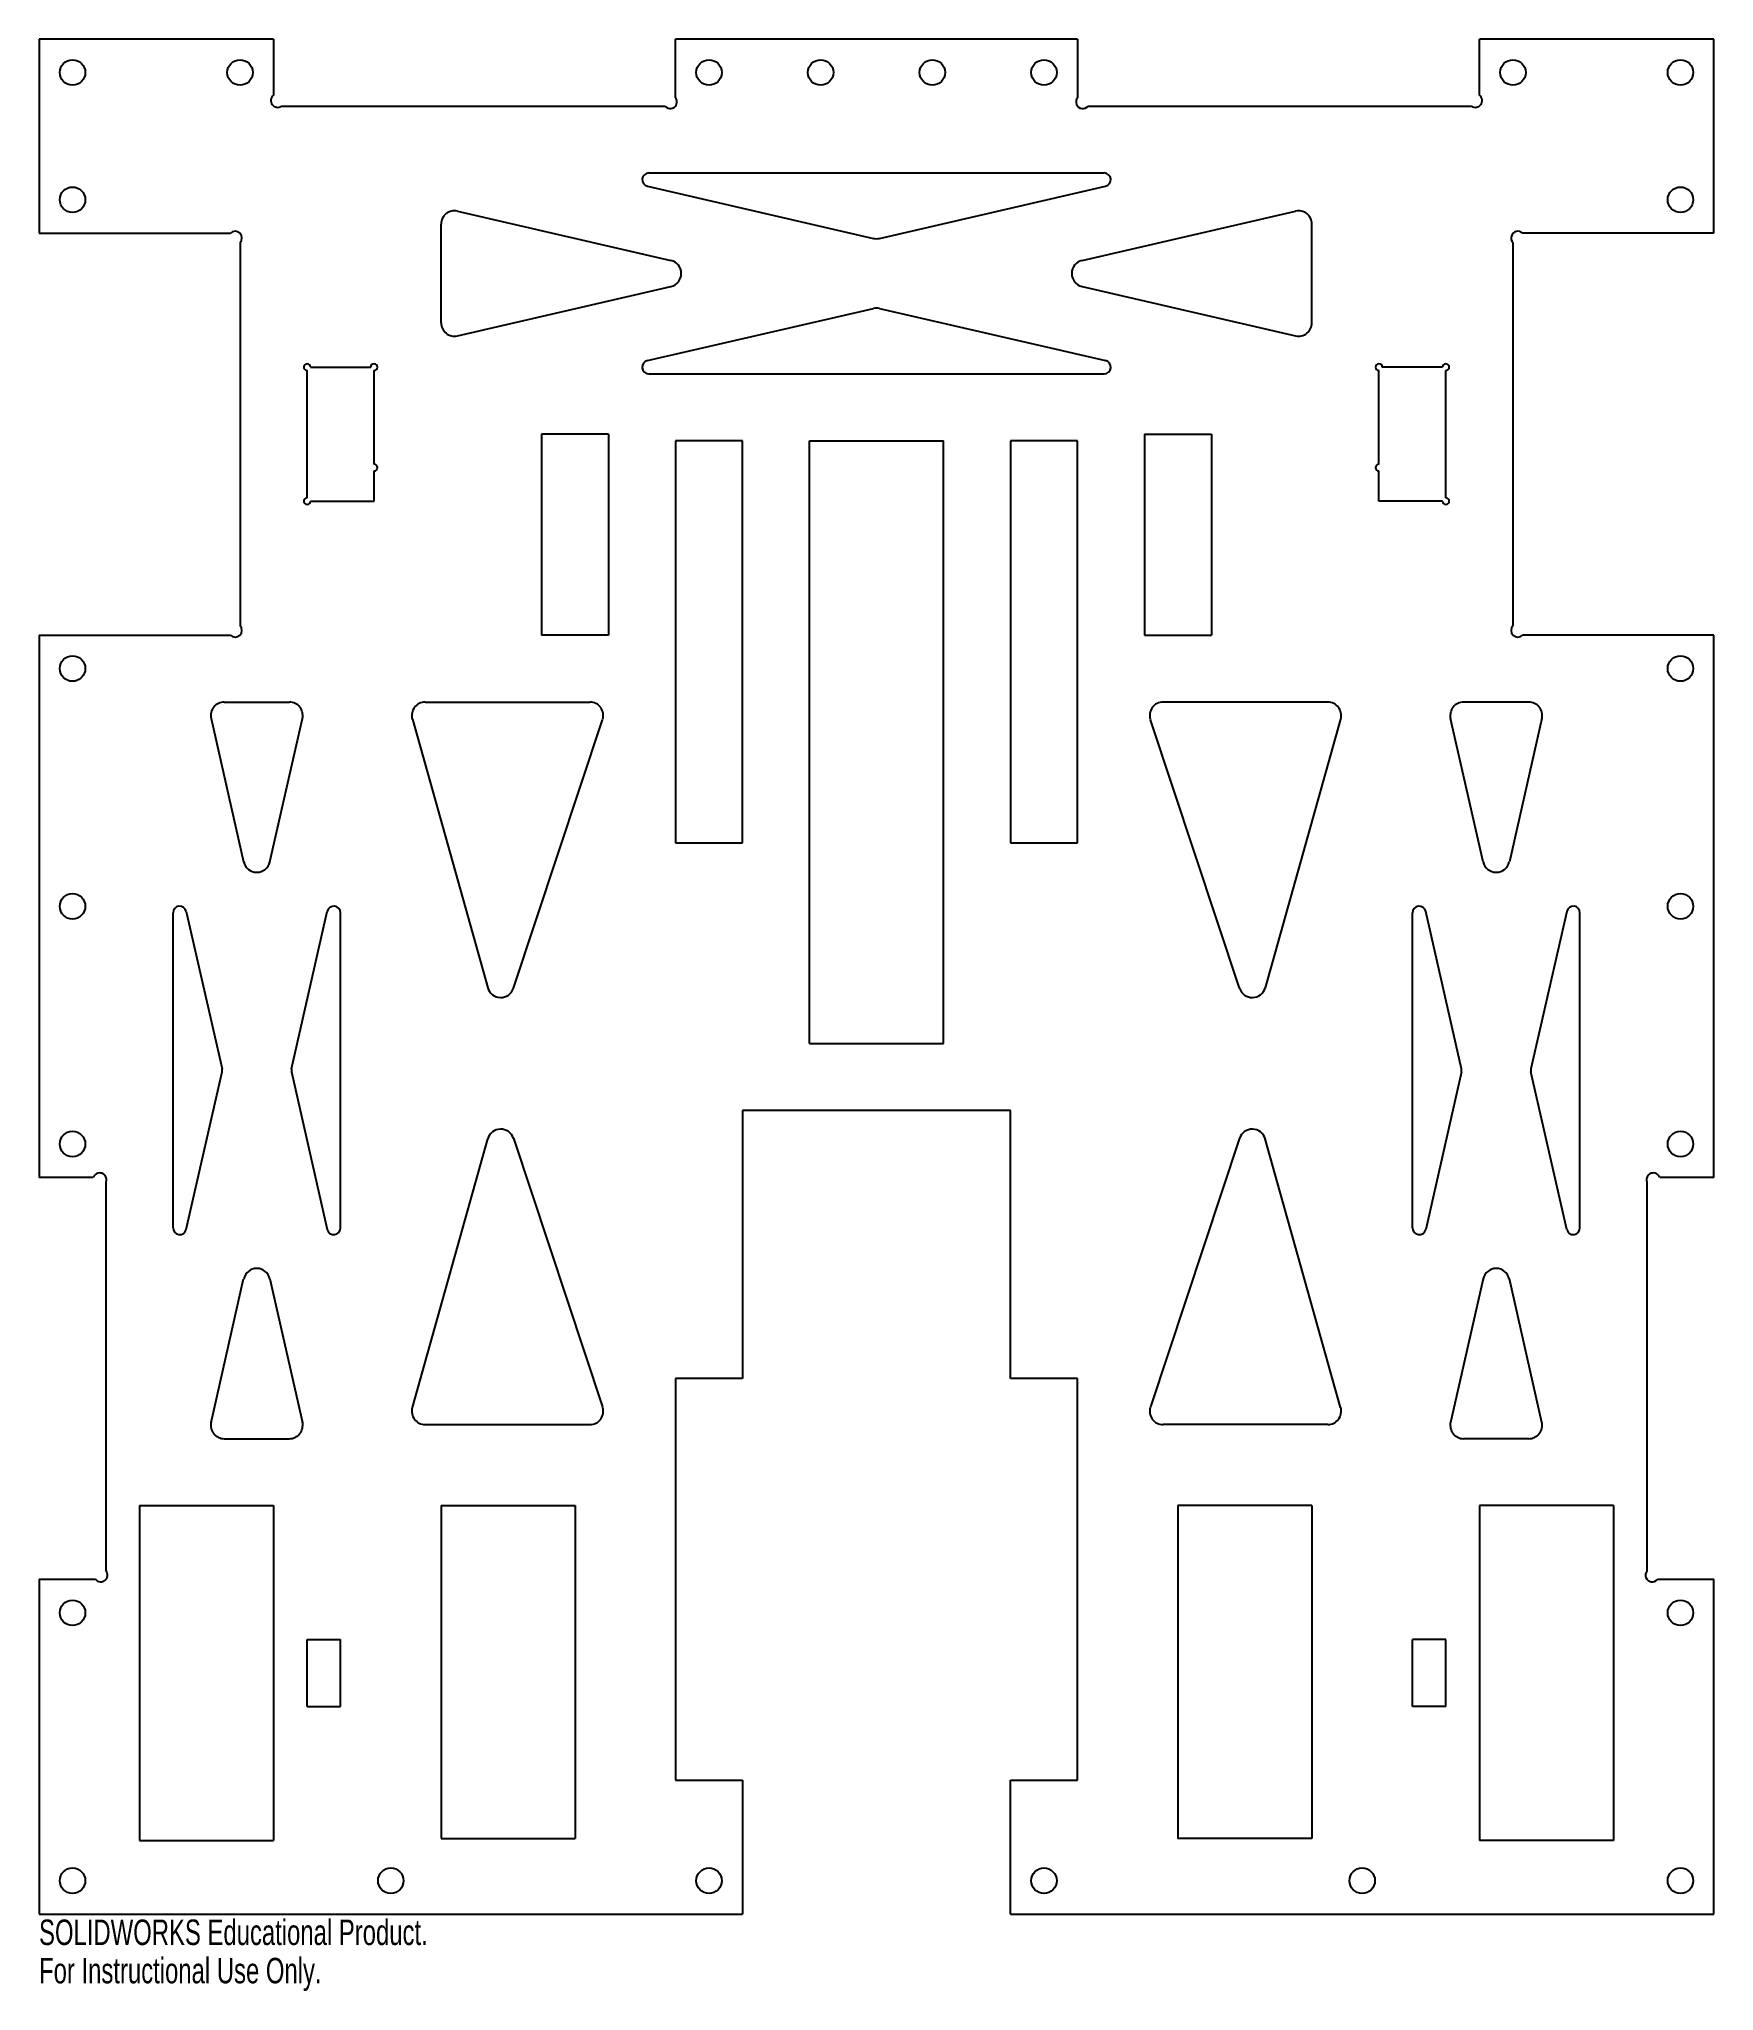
# Model space of a CAD drawing. Header units: inches. Extents: x -6.2 to 6.2, y -7.6 to 7.
import ezdxf

# ---------------------------------------------------------------- set-up
doc = ezdxf.new("R2010")
doc.units = ezdxf.units.IN
doc.header["$MEASUREMENT"] = 0
doc.styles.add('SLDTEXTSTYLE0', font='TXT', dxfattribs={"width": 0.7})

msp = doc.modelspace()

# ---------------------------------------------------------------- linework, layer by layer
at = {"color": 7, "linetype": 'Continuous', "lineweight": 25}
for p, q in [((-6.25, 7), (-6.25, 5.55)), ((-4.5, 7), (-6.25, 7)), ((-4.5, 7), (-4.5, 6.58)), ((-1.5, 6.562), (-1.5, 7)), ((1.5, 7), (-1.5, 7)), ((1.5, 7), (1.5, 6.562)), ((6.25, 7), (4.5, 7)), ((4.5, 6.58), (4.5, 7)), ((6.25, 5.55), (6.25, 7)), ((-4.44, 6.5), (-1.579, 6.5)), ((1.579, 6.5), (4.44, 6.5)), ((-1.699, 6), (1.699, 6)), ((-1.71, 5.901), (-0.022, 5.512)), ((0.022, 5.512), (1.71, 5.901)), ((-3.128, 5.715), (-1.534, 5.347)), ((1.534, 5.347), (3.128, 5.715)), ((-6.25, 5.55), (-4.822, 5.55)), ((-3.25, 4.882), (-3.25, 5.618)), ((3.25, 4.882), (3.25, 5.618)), ((6.25, 5.55), (4.822, 5.55)), ((-4.75, 5.48), (-4.75, 2.619)), ((4.75, 5.48), (4.75, 2.619)), ((-3.128, 4.785), (-1.534, 5.153)), ((1.534, 5.153), (3.128, 4.785)), ((-1.71, 4.599), (-0.022, 4.988)), ((0.022, 4.988), (1.71, 4.599)), ((-4.25, 3.575), (-4.25, 4.525)), ((-4.225, 4.55), (-3.775, 4.55)), ((-3.75, 3.825), (-3.75, 4.525)), ((3.75, 3.825), (3.75, 4.525)), ((4.225, 4.55), (3.775, 4.55)), ((4.25, 3.575), (4.25, 4.525)), ((-1.699, 4.5), (1.699, 4.5)), ((-2, 4.05), (-2.5, 4.05)), ((-2.5, 4.05), (-2.5, 2.55)), ((-2, 4.05), (-2, 2.55)), ((-1.5, 4), (-1.5, 1)), ((-1, 4), (-1.5, 4)), ((-1, 1), (-1, 4)), ((-0.5, 4), (0.5, 4)), ((-0.5, -0.5), (-0.5, 4)), ((0.5, -0.5), (0.5, 4)), ((1.5, 4), (1, 4)), ((1, 4), (1, 1)), ((1.5, 1), (1.5, 4)), ((2, 4.05), (2, 2.55)), ((2, 4.05), (2.5, 4.05)), ((2.5, 4.05), (2.5, 2.55)), ((-3.75, 3.55), (-3.75, 3.775)), ((3.75, 3.55), (3.75, 3.775)), ((-4.225, 3.55), (-3.75, 3.55)), ((4.225, 3.55), (3.75, 3.55)), ((-6.25, 2.55), (-6.25, -1.5)), ((-6.25, 2.55), (-4.822, 2.55)), ((-2, 2.55), (-2.5, 2.55)), ((2, 2.55), (2.5, 2.55)), ((6.25, 2.55), (4.822, 2.55)), ((6.25, -1.5), (6.25, 2.55)), ((-4.868, 2.05), (-4.382, 2.05)), ((-3.368, 2.05), (-2.139, 2.05)), ((3.368, 2.05), (2.139, 2.05)), ((4.868, 2.05), (4.382, 2.05)), ((-4.966, 1.928), (-4.723, 0.857)), ((-4.527, 0.857), (-4.284, 1.928)), ((-3.464, 1.923), (-2.901, -0.083)), ((-2.71, -0.087), (-2.044, 1.918)), ((2.71, -0.087), (2.044, 1.918)), ((3.464, 1.923), (2.901, -0.083)), ((4.527, 0.857), (4.284, 1.928)), ((4.966, 1.928), (4.723, 0.857)), ((-1.5, 1), (-1, 1)), ((1, 1), (1.5, 1)), ((-5.25, -1.876), (-5.25, 0.476)), ((-5.151, 0.487), (-4.884, -0.689)), ((-4.366, -0.689), (-4.099, 0.487)), ((-4, -1.876), (-4, 0.476)), ((4, -1.876), (4, 0.476)), ((4.366, -0.689), (4.099, 0.487)), ((5.151, 0.487), (4.884, -0.689)), ((5.25, -1.876), (5.25, 0.476)), ((-0.5, -0.5), (0.5, -0.5)), ((-5.151, -1.887), (-4.884, -0.711)), ((-4.366, -0.711), (-4.099, -1.887)), ((4.366, -0.711), (4.099, -1.887)), ((5.151, -1.887), (4.884, -0.711)), ((1, -1), (-1, -1)), ((-1, -1), (-1, -3)), ((1, -3), (1, -1)), ((-3.464, -3.218), (-2.901, -1.212)), ((-2.71, -1.207), (-2.044, -3.213)), ((2.71, -1.207), (2.044, -3.213)), ((3.464, -3.218), (2.901, -1.212)), ((-5.845, -1.5), (-6.25, -1.5)), ((-5.75, -4.438), (-5.75, -1.532)), ((5.75, -1.532), (5.75, -4.438)), ((6.25, -1.5), (5.845, -1.5)), ((-4.966, -3.328), (-4.723, -2.257)), ((-4.527, -2.257), (-4.284, -3.328)), ((4.527, -2.257), (4.284, -3.328)), ((4.966, -3.328), (4.723, -2.257)), ((-1, -3), (-1.5, -3)), ((-1.5, -3), (-1.5, -6)), ((1.5, -3), (1, -3)), ((1.5, -6), (1.5, -3)), ((-3.368, -3.345), (-2.139, -3.345)), ((3.368, -3.345), (2.139, -3.345)), ((-4.868, -3.45), (-4.382, -3.45)), ((4.868, -3.45), (4.382, -3.45)), ((-5.5, -3.95), (-4.5, -3.95)), ((-5.5, -3.95), (-5.5, -6.45)), ((-4.5, -3.95), (-4.5, -6.45)), ((-3.25, -3.95), (-2.25, -3.95)), ((-3.25, -3.95), (-3.25, -6.434)), ((-2.25, -3.95), (-2.25, -6.434)), ((3.25, -3.95), (2.25, -3.95)), ((2.25, -3.95), (2.25, -6.434)), ((3.25, -3.95), (3.25, -6.434)), ((5.5, -3.95), (4.5, -3.95)), ((4.5, -3.95), (4.5, -6.45)), ((5.5, -3.95), (5.5, -6.45)), ((-6.25, -4.5), (-6.25, -7)), ((-6.25, -4.5), (-5.828, -4.5)), ((5.828, -4.5), (6.25, -4.5)), ((6.25, -7), (6.25, -4.5)), ((-4.25, -4.95), (-4, -4.95)), ((-4.25, -5.45), (-4.25, -4.95)), ((-4, -5.45), (-4, -4.95)), ((4.25, -4.95), (4, -4.95)), ((4, -5.45), (4, -4.95)), ((4.25, -5.45), (4.25, -4.95)), ((-4.25, -5.45), (-4, -5.45)), ((4.25, -5.45), (4, -5.45)), ((-1.5, -6), (-1, -6)), ((-1, -6), (-1, -7)), ((1, -7), (1, -6)), ((1, -6), (1.5, -6)), ((-5.5, -6.45), (-4.5, -6.45)), ((-3.25, -6.434), (-2.25, -6.434)), ((3.25, -6.434), (2.25, -6.434)), ((5.5, -6.45), (4.5, -6.45)), ((-6.25, -7), (-1, -7)), ((1, -7), (6.25, -7))]:
    msp.add_line(p, q, dxfattribs=at)
for centre in [(-6, 6.75), (-4.75, 6.75), (-1.25, 6.75), (-0.417, 6.75), (0.417, 6.75), (1.25, 6.75), (4.75, 6.75), (6, 6.75), (-6, 5.8), (6, 5.8), (-6, 2.3), (6, 2.3), (-6, 0.525), (6, 0.525), (-6, -1.25), (6, -1.25), (-6, -4.75), (6, -4.75), (-6, -6.75), (-3.625, -6.75), (-1.25, -6.75), (1.25, -6.75), (3.625, -6.75), (6, -6.75)]:
    msp.add_circle(centre, 0.095, dxfattribs=at)
for centre, radius, start, end in [((-4.47, 6.54), 0.05, 126.7661, 306.7661), ((-1.539, 6.531), 0.05, 218.1017, 38.1017), ((1.539, 6.531), 0.05, 141.8983, 321.8983), ((4.47, 6.54), 0.05, 233.2339, 53.2339), ((-1.699, 5.95), 0.05, 90, 257.0054), ((1.699, 5.95), 0.05, 282.9946, 90), ((-3.15, 5.618), 0.1, 77.0054, 180), ((3.15, 5.618), 0.1, 0, 102.9946), ((-4.786, 5.515), 0.05, 315.7704, 135.7704), ((4.786, 5.515), 0.05, 44.2296, 224.2296), ((0, 5.609), 0.1, 257.0054, 282.9946), ((-1.557, 5.25), 0.1, 282.9946, 77.0054), ((1.557, 5.25), 0.1, 102.9946, 257.0054), ((0, 4.891), 0.1, 77.0054, 102.9946), ((-3.15, 4.882), 0.1, 180, 282.9946), ((3.15, 4.882), 0.1, 257.0054, 0), ((-4.25, 4.55), 0.025, 0, 270), ((-3.75, 4.55), 0.025, 270, 180), ((-1.699, 4.55), 0.05, 102.9946, 270), ((1.699, 4.55), 0.05, 270, 77.0054), ((3.75, 4.55), 0.025, 0, 270), ((4.25, 4.55), 0.025, 270, 180), ((-3.75, 3.8), 0.025, 270, 90), ((3.75, 3.8), 0.025, 90, 270), ((-4.25, 3.55), 0.025, 90, 0), ((4.25, 3.55), 0.025, 180, 90), ((-4.786, 2.585), 0.05, 223.8703, 43.8703), ((4.786, 2.585), 0.05, 136.1297, 316.1297), ((-4.868, 1.95), 0.1, 90, 192.8043), ((-4.382, 1.95), 0.1, 347.1957, 90), ((-3.368, 1.95), 0.1, 90, 195.6912), ((-2.139, 1.95), 0.1, 341.6339, 90), ((2.139, 1.95), 0.1, 90, 198.3661), ((3.368, 1.95), 0.1, 344.3088, 90), ((4.382, 1.95), 0.1, 90, 192.8043), ((4.868, 1.95), 0.1, 347.1957, 90), ((-4.625, 0.879), 0.1, 192.8043, 347.1957), ((4.625, 0.879), 0.1, 192.8043, 347.1957), ((-5.2, 0.476), 0.05, 12.8043, 180), ((-4.05, 0.476), 0.05, 0, 167.1957), ((4.05, 0.476), 0.05, 12.8043, 180), ((5.2, 0.476), 0.05, 0, 167.1957), ((-2.805, -0.056), 0.1, 195.6912, 341.6339), ((2.805, -0.056), 0.1, 198.3661, 344.3088), ((-4.933, -0.7), 0.05, 347.1957, 12.8043), ((-4.317, -0.7), 0.05, 167.1957, 192.8043), ((4.317, -0.7), 0.05, 347.1957, 12.8043), ((4.933, -0.7), 0.05, 167.1957, 192.8043), ((-2.805, -1.239), 0.1, 18.3661, 164.3088), ((2.805, -1.239), 0.1, 15.6912, 161.6339), ((-5.797, -1.516), 0.05, 341.3106, 161.3106), ((5.797, -1.516), 0.05, 18.6894, 198.6894), ((-5.2, -1.876), 0.05, 180, 347.1957), ((-4.05, -1.876), 0.05, 192.8043, 0), ((4.05, -1.876), 0.05, 180, 347.1957), ((5.2, -1.876), 0.05, 192.8043, 0), ((-4.625, -2.279), 0.1, 12.8043, 167.1957), ((4.625, -2.279), 0.1, 12.8043, 167.1957), ((-4.868, -3.35), 0.1, 167.1957, 270), ((-4.382, -3.35), 0.1, 270, 12.8043), ((-3.368, -3.245), 0.1, 164.3088, 270), ((-2.139, -3.245), 0.1, 270, 18.3661), ((2.139, -3.245), 0.1, 161.6339, 270), ((3.368, -3.245), 0.1, 270, 15.6912), ((4.382, -3.35), 0.1, 167.1957, 270), ((4.868, -3.35), 0.1, 270, 12.8043), ((-5.789, -4.469), 0.05, 218.4636, 38.4636), ((5.789, -4.469), 0.05, 141.5364, 321.5364)]:
    msp.add_arc(centre, radius, start, end, dxfattribs=at)

# ---------------------------------------------------------------- texts
at = {"color": 7, "linetype": 'Continuous', "char_height": 0.1903, "attachment_point": 1, "style": 'SLDTEXTSTYLE0'}
for s, insert in [('SOLIDWORKS Educational Product.', (-6.25, -7.04)), ('For Instructional Use Only.', (-6.25, -7.326))]:
    msp.add_mtext(s, dxfattribs=dict(at, insert=insert))

doc.saveas('drawing.dxf')
